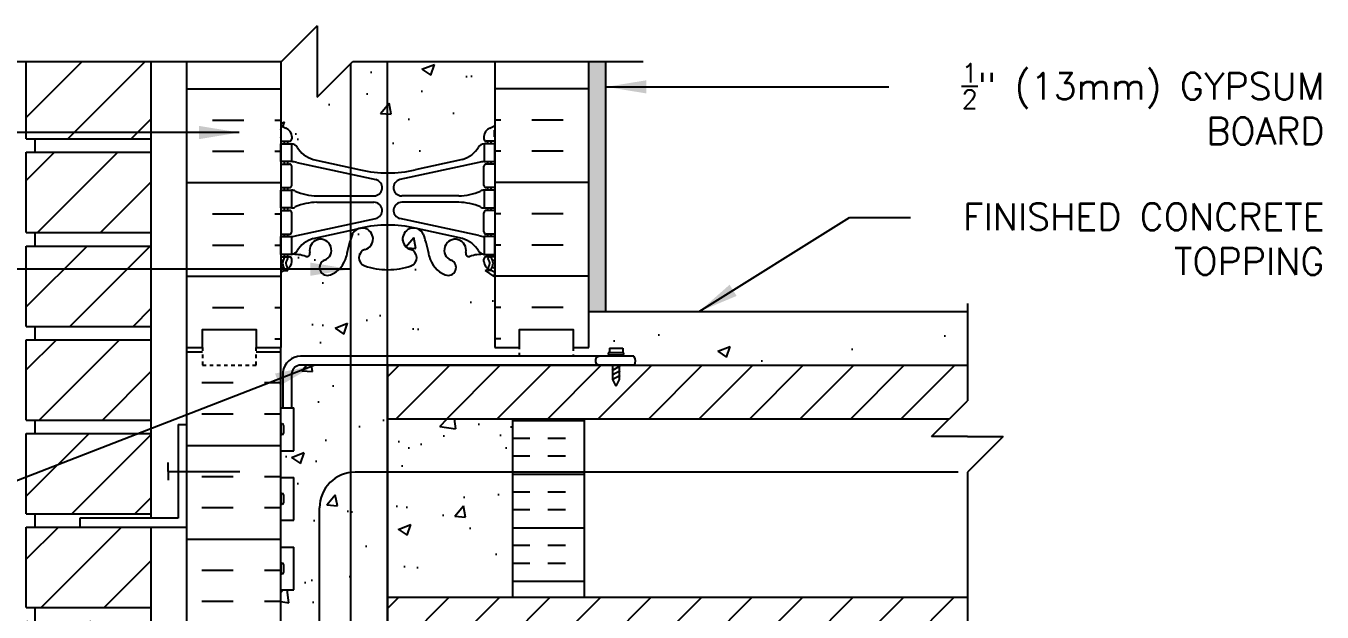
# Model space of a CAD drawing. Header units: inches. Extents: x 61.5 to 116.3, y 190.1 to 261.
# Drawn here: x 79.99 to 116.29, y 244.59 to 261 of the extents above; entities that cross this region are included whole.
import ezdxf

# ---------------------------------------------------------------- set-up
doc = ezdxf.new("R2010")
doc.units = ezdxf.units.IN
doc.header["$LTSCALE"] = 0.5
doc.header["$MEASUREMENT"] = 0
doc.linetypes.add('HIDDEN2', pattern=[0.1875, 0.125, -0.0625])
for name, color, linetype in [('HATCH', 12, 'Continuous'), ('line25', 2, 'Continuous'), ('LINE3', 3, 'Continuous'), ('LINE50', 5, 'Continuous'), ('LINE9', 9, 'Continuous'), ('TEXT', 4, 'Continuous'), ('Web_Edge', 9, 'Continuous')]:
    doc.layers.add(name, color=color, linetype=linetype)
doc.styles.add('DIM', font='romans.shx', dxfattribs={"width": 0.7})
doc.styles.add('ROMANS', font='romans.shx', dxfattribs={"height": 0.75})
doc.dimstyles.new('ext_12', dxfattribs={"dimscale": 12, "dimtxt": 0.09375, "dimasz": 0.09375, "dimexe": 0.09375, "dimexo": 0.0625, "dimgap": 0.0625, "dimtad": 1, "dimdec": 1, "dimzin": 3, "dimdsep": 46, "dimlunit": 4, "dimtxsty": 'DIM', "dimcen": 0.09, "dimdle": 0.09375, "dimclrt": 4, "dimadec": 0, "dimazin": 0, "dimtfac": 1, "dimtdec": 1, "dimtmove": 2, "dimatfit": 3, "dimfxl": 1, "dimfrac": 2, "dimtolj": 1, "dimtzin": 0, "dimarcsym": 0})

msp = doc.modelspace()

# ---------------------------------------------------------------- hatches: boundary and pattern name
at = {"layer": 'HATCH'}
h = msp.add_hatch(dxfattribs=at)
h.set_pattern_fill('AR-CONC', color=256, scale=0.5)
h.set_pattern_definition([(50, (0, 0), (3.5863, -0.31376), [0.375, -4.125]), (355, (0, 0), (-0.693757, 3.76096), [0.3, -3.3]), (100.4514, (0.299, -0.026), (2.892544, 3.4472), [0.3187, -3.50571]), (46.1842, (0, 1), (5.33621, -0.827596), [0.5625, -6.1875]), (96.6356, (0.4447, 0.931), (4.67331, 4.87059), [0.47805, -5.25857]), (351.1842, (0, 1), (4.67331, 4.87059), [0.45, -4.95]), (21, (0.5, 0.75), (2.984535, -2.013094), [0.375, -4.125]), (326, (0.5, 0.75), (1.216577, 3.62575), [0.3, -3.3]), (71.4514, (0.7487, 0.5822), (4.20111, 1.612656), [0.3187, -3.50571]), (37.5, (0, 0), (0.060799, 1.664469), [0, -3.26, 0, -3.35, 0, -3.3125]), (7.5, (0, 0), (1.315348, 1.972059), [0, -1.91, 0, -3.185, 0, -1.2625]), (327.5, (-1.115, 0), (2.669112, -0.1127744), [0, -1.25, 0, -3.9, 0, -5.175]), (317.5, (-1.615, 0), (2.91593, 0.500525), [0, -1.625, 0, -2.59, 0, -3.675])])
h.paths.add_polyline_path([(93.618, 250.001), (90.118, 250.001), (90.118, 248.501), (90.118, 245.001), (93.618, 245.001)])
h.paths.add_polyline_path([(93.125, 260.004), (89.145, 260.004), (88.145, 259.004), (88.145, 261.004), (87.125, 259.984), (87.125, 258.22, 0.082415), (87.268, 258.141, -0.317837), (87.435, 257.905), (87.435, 257.838, -0.414214), (87.372, 257.775), (87.325, 257.775), (87.325, 257.705), (87.43, 257.705, -0.188973), (87.586, 257.61, 0.196323), (88.035, 257.264), (89.357, 256.974, 0.057795), (90.125, 256.885, 0.057795), (90.893, 256.974), (92.215, 257.264, 0.196323), (92.664, 257.61, -0.188973), (92.82, 257.705), (92.925, 257.705), (92.925, 257.775), (92.877, 257.775, -0.414214), (92.815, 257.838), (92.815, 257.905, -0.317837), (92.981, 258.141, 0.082415), (93.125, 258.22)])
h.paths.add_polyline_path([(93.125, 254.09, 0.064398), (93.015, 254.156), (92.925, 254.156), (92.925, 254.198, -0.249069), (92.815, 254.405), (92.815, 254.473, -0.414214), (92.877, 254.535), (92.925, 254.535), (92.925, 254.605), (92.82, 254.605, 0.10046), (92.426, 254.548, -0.601435), (92.306, 254.653, 2.182095), (91.896, 254.44, -1), (91.733, 254.032, -0.24438), (91.285, 254.552, 0.053157), (91.119, 255.166, 0.223253), (90.918, 255.331), (90.899, 255.336, 0.955472), (90.76, 254.742, -0.735593), (90.773, 254.284, -0.082755), (90.125, 254.176, -0.082755), (89.476, 254.284, -0.735593), (89.489, 254.742, 0.955472), (89.351, 255.336), (89.331, 255.331, 0.223253), (89.131, 255.166, 0.053157), (88.965, 254.552, -0.24438), (88.516, 254.032, -1), (88.353, 254.44, 2.182095), (87.943, 254.653, -0.601435), (87.823, 254.548, 0.10046), (87.43, 254.605), (87.325, 254.605), (87.325, 254.535), (87.372, 254.535, -0.414214), (87.435, 254.473), (87.435, 254.405, -0.249069), (87.325, 254.198), (87.325, 254.156), (87.235, 254.156, 0.064398), (87.125, 254.09), (87.125, 252.001), (87.125, 250.306), (87.186, 250.306), (87.186, 251.308, -0.379483), (87.678, 251.751), (93.812, 251.751), (93.812, 252.001), (93.125, 252.001)])
h.paths.add_polyline_path([(90.118, 250.001), (90.118, 251.501), (87.679, 251.501, 0.366745), (87.436, 251.29), (87.436, 250.306), (87.49, 250.306), (87.49, 249.106), (87.125, 249.106), (87.125, 248.356), (87.49, 248.356), (87.49, 247.156), (87.125, 247.156), (87.125, 246.406), (87.49, 246.406), (87.49, 245.206), (87.125, 245.206), (87.125, 244.456), (87.49, 244.456), (87.49, 243.376), (87.125, 243.376), (87.125, 242.626), (87.49, 242.626), (87.49, 241.798), (87.625, 241.798), (87.625, 241.548, 0.291097), (87.913, 241.095), (89.171, 240.506, 0.109869), (90.125, 240.294, 0.109869), (91.078, 240.506), (92.337, 241.095, 0.291097), (92.625, 241.548), (92.625, 241.751), (92.76, 241.751), (92.76, 242.626), (93.125, 242.626), (93.125, 243.251), (90.118, 243.251), (90.118, 243.501), (90.118, 248.501)])
h.paths.add_polyline_path([(93.125, 234.73), (93.05, 234.5, -0.6), (92.95, 234.5), (92.901, 234.65), (92.775, 234.65, -0.414214), (92.725, 234.7), (92.725, 234.73), (92.625, 234.73), (92.625, 236.245, 0.258958), (92.366, 236.712, -0.31131), (92.309, 236.842, 2.127293), (91.896, 236.618, -1), (91.733, 236.209, -0.325306), (91.266, 236.952, 0.10488), (91.094, 237.763, 1.422913), (90.76, 237.296, -0.735593), (90.773, 236.838, -0.082755), (90.125, 236.73, -0.082755), (89.476, 236.838, -0.735593), (89.489, 237.296, 1.422913), (89.155, 237.763, 0.10488), (88.983, 236.952, -0.325306), (88.516, 236.209, -1), (88.353, 236.618, 2.127293), (87.94, 236.842, -0.31131), (87.884, 236.712, 0.258958), (87.625, 236.245), (87.625, 234.73), (87.525, 234.73), (87.525, 234.7, -0.414214), (87.475, 234.65), (87.349, 234.65), (87.3, 234.5, -0.6), (87.2, 234.5), (87.125, 234.73), (87.125, 234.001), (87.125, 231.912, 0.064398), (87.235, 231.846), (87.325, 231.846), (87.325, 231.805, -0.249069), (87.435, 231.598), (87.435, 231.53, -0.414214), (87.372, 231.468), (87.325, 231.468), (87.325, 231.398), (87.43, 231.398, 0.10046), (87.823, 231.455, -0.601435), (87.943, 231.35, 2.182095), (88.353, 231.563, -1), (88.516, 231.971, -0.24438), (88.965, 231.451, 0.053157), (89.131, 230.836, 0.223253), (89.331, 230.672), (89.351, 230.667, 0.955472), (89.489, 231.261, -0.735593), (89.476, 231.719, -0.082755), (90.125, 231.827, -0.082755), (90.773, 231.719, -0.735593), (90.76, 231.261, 0.955472), (90.899, 230.667), (90.918, 230.672, 0.223253), (91.119, 230.836, 0.053157), (91.285, 231.451, -0.24438), (91.733, 231.971, -1), (91.896, 231.563, 2.182095), (92.306, 231.35, -0.601435), (92.426, 231.455, 0.10046), (92.82, 231.398), (92.925, 231.398), (92.925, 231.468), (92.877, 231.468, -0.414214), (92.815, 231.53), (92.815, 231.598, -0.249069), (92.925, 231.805), (92.925, 231.846), (93.015, 231.846, 0.064398), (93.125, 231.912)])
h.paths.add_polyline_path([(93.125, 227.783, 0.082415), (92.981, 227.862, -0.317837), (92.815, 228.098), (92.815, 228.165, -0.414214), (92.877, 228.228), (92.925, 228.228), (92.925, 228.298), (92.82, 228.298, -0.188973), (92.664, 228.392, 0.196323), (92.215, 228.739), (90.893, 229.029, 0.057795), (90.125, 229.118, 0.057795), (89.357, 229.029), (88.035, 228.739, 0.196323), (87.586, 228.392, -0.188973), (87.43, 228.298), (87.325, 228.298), (87.325, 228.228), (87.372, 228.228, -0.414214), (87.435, 228.165), (87.435, 228.098, -0.317837), (87.268, 227.862, 0.082415), (87.125, 227.783), (87.125, 222.22, 0.082415), (87.268, 222.141, -0.317837), (87.435, 221.905), (87.435, 221.838, -0.414214), (87.372, 221.775), (87.325, 221.775), (87.325, 221.705), (87.43, 221.705, -0.188973), (87.586, 221.61, 0.196323), (88.035, 221.264), (89.357, 220.974, 0.057795), (90.125, 220.885, 0.057795), (90.893, 220.974), (92.215, 221.264, 0.196323), (92.664, 221.61, -0.188973), (92.82, 221.705), (92.925, 221.705), (92.925, 221.775), (92.877, 221.775, -0.414214), (92.815, 221.838), (92.815, 221.905, -0.317837), (92.981, 222.141, 0.082415), (93.125, 222.22)])
h.paths.add_polyline_path([(91.285, 218.552, 0.053157), (91.119, 219.166, 0.223253), (90.918, 219.331), (90.899, 219.336, 0.955472), (90.76, 218.742, -0.735593), (90.773, 218.284, -0.082755), (90.125, 218.176, -0.082753), (89.476, 218.284, -0.735619), (89.489, 218.742, 0.955472), (89.351, 219.336), (89.331, 219.331, 0.223253), (89.131, 219.166, 0.053157), (88.965, 218.552, -0.24438), (88.516, 218.032, -1), (88.353, 218.44, 0.998439), (88.127, 219.007), (88.125, 219.004), (88.125, 218.004), (88.125, 217.004), (89.125, 218.004), (91.815, 218.016, -0.095425), (91.733, 218.032, -0.24438)])
h.paths.add_polyline_path([(91.896, 218.44, -2.182095), (92.306, 218.653, 0.590137), (92.423, 218.547, -0.101219), (92.82, 218.605), (92.82, 219.105), (93.125, 219.105), (93.125, 218.004), (89.125, 218.004), (91.817, 218.016, 0.822148)])
h.paths.add_polyline_path([(92.96, 218.179, -0.498303), (92.945, 218.249, 0.373015), (92.939, 218.459, -1), (93.005, 218.519, -0.373584), (93.014, 218.192, -0.348752), (92.96, 218.178, 0.023531), (92.981, 218.17, -0.017922), (93.015, 218.156), (92.925, 218.156), (92.925, 218.198, 0.040089)], flags=16)
h = msp.add_hatch(dxfattribs=at)
h.set_pattern_fill('ANSI31', color=256, scale=10, style=0)
h.set_pattern_definition([(45, (-11.0535, 89.603), (-0.8838835, 0.8838835), [])])
h.paths.add_polyline_path([(79.999, 257.839), (83.499, 257.839), (83.499, 260.004), (79.999, 260.004)])
h.paths.add_polyline_path([(83.499, 255.214), (83.499, 257.464), (79.999, 257.464), (79.999, 255.214)])
h.paths.add_polyline_path([(83.499, 254.839), (79.999, 254.839), (79.999, 252.589), (83.499, 252.589)])
h.paths.add_polyline_path([(83.499, 252.214), (79.999, 252.214), (79.999, 249.964), (83.499, 249.964)])
h.paths.add_polyline_path([(83.499, 249.589), (79.999, 249.589), (79.999, 247.339), (83.499, 247.339)])
h.paths.add_polyline_path([(83.499, 246.964), (81.499, 246.964), (79.999, 246.964), (79.999, 244.714), (83.499, 244.714)])
h.paths.add_polyline_path([(83.499, 242.089), (83.499, 244.339), (79.999, 244.339), (79.999, 242.089)])
h.paths.add_polyline_path([(79.999, 241.714), (79.999, 239.464), (83.499, 239.464), (83.499, 241.714)])
h.paths.add_polyline_path([(83.499, 236.839), (83.499, 239.089), (79.999, 239.089), (79.999, 236.839)])
h.paths.add_polyline_path([(83.499, 234.214), (83.499, 236.464), (79.999, 236.464), (79.999, 234.214)])
h.paths.add_polyline_path([(81.499, 233.839), (79.999, 233.839), (79.999, 231.589), (83.499, 231.589), (83.499, 233.839)])
h.paths.add_polyline_path([(83.499, 228.964), (83.499, 231.214), (79.999, 231.214), (79.999, 228.964)])
h.paths.add_polyline_path([(79.999, 228.589), (79.999, 226.339), (83.499, 226.339), (83.499, 228.589)])
h.paths.add_polyline_path([(79.999, 225.964), (79.999, 223.714), (83.499, 223.714), (83.499, 225.964)])
h.paths.add_polyline_path([(79.999, 223.339), (79.999, 221.089), (83.499, 221.089), (83.499, 223.339)])
h.paths.add_polyline_path([(79.999, 220.714), (79.999, 218.464), (83.499, 218.464), (83.499, 220.714)])
h = msp.add_hatch(dxfattribs=at)
h.set_pattern_fill('AR-SAND', color=256, scale=0.25, style=0)
h.set_pattern_definition([(37.5, (96.06878, 240.10006), (-0.015748, 0.481706), [0, -0.38, 0, -0.425, 0, -0.40625]), (7.5, (96.0688, 240.10006), (0.442444, 0.705537), [0, -0.205, 0, -0.3425, 0, -0.13125]), (327.5, (95.76128, 240.10006), (0.7785355, 0.001415), [0, -0.125, 0, -0.45, 0, -0.5875]), (317.5, (95.7613, 240.10006), (0.751532, 0.219419), [0, -0.0625, 0, -0.295, 0, -0.3375])])
h.paths.add_polyline_path([(96.229, 243.501), (95.75, 243.501), (95.75, 218.004), (96.229, 218.004)])
h.paths.add_polyline_path([(95.749, 253.001), (96.229, 253.001), (96.229, 260.004), (95.743, 260.004)])
h = msp.add_hatch(dxfattribs=at)
h.set_pattern_fill('AR-CONC', color=256, scale=0.5, style=0)
h.set_pattern_definition([(50, (-0.0068, 11.026), (3.5863, -0.31376), [0.375, -4.125]), (355, (-0.0068, 11.026), (-0.693757, 3.76096), [0.3, -3.3]), (100.4514, (0.292, 11), (2.892547, 3.447198), [0.3187, -3.50571]), (46.1842, (-0.007, 12.026), (5.336205, -0.827595), [0.5625, -6.1875]), (96.6356, (0.438, 11.957), (4.67331, 4.87059), [0.47805, -5.25856]), (351.1842, (-0.007, 12.026), (4.67331, 4.87059), [0.45, -4.95]), (21, (0.4932, 11.776), (2.984535, -2.013094), [0.375, -4.125]), (326, (0.4932, 11.776), (1.216577, 3.62575), [0.3, -3.3]), (71.4514, (0.742, 11.6083), (4.201113, 1.612652), [0.3187, -3.50571]), (37.5, (-0.0068, 11.026), (0.060799, 1.664469), [0, -3.26, 0, -3.35, 0, -3.3125]), (7.5, (-0.0068, 11.026), (1.315348, 1.972059), [0, -1.91, 0, -3.185, 0, -1.2625]), (327.5, (-1.1218, 11.026), (2.669112, -0.1127744), [0, -1.25, 0, -3.9, 0, -5.175]), (317.5, (-1.6218, 11.026), (2.91593, 0.500525), [0, -1.625, 0, -2.59, 0, -3.675])])
h.paths.add_polyline_path([(106.352, 251.501), (106.352, 252.501), (95.743, 252.501), (95.743, 251.501)])
h = msp.add_hatch(dxfattribs=at)
h.set_pattern_fill('INSUL', color=256, scale=7, angle=180, style=0)
h.set_pattern_definition([(180, (94.5417, 233.5014), (-3e-16, -2.625), []), (180, (94.5417, 232.6264), (-3e-16, -2.625), [0.875, -0.875]), (180, (94.5417, 231.7514), (-3e-16, -2.625), [0.875, -0.875])])
h.paths.add_polyline_path([(84.5, 234.001), (84.937, 234.001), (84.937, 234.501), (86.437, 234.501), (86.437, 234.001), (87.125, 234.001), (87.125, 252.001), (86.875, 252.001), (86.437, 252.001), (86.437, 251.501), (84.937, 251.501), (84.937, 252.001), (84.5, 252.001)])
h = msp.add_hatch(dxfattribs=at)
h.set_pattern_fill('ANSI31', color=256, scale=8, style=0)
h.set_pattern_definition([(45, (0.1009, 90.4475), (-0.707107, 0.707107), [])])
edge = h.paths.add_edge_path()
edge.add_line((105.852, 250.001), (106.352, 250.501))
edge.add_line((106.352, 250.501), (106.352, 251.501))
edge.add_line((106.352, 251.501), (94.985, 251.501))
edge.add_arc((94.832, 251.608), 0.186, 318.1805, 325.0817, ccw=False)
edge.add_line((94.971, 251.484), (94.607, 251.484))
edge.add_line((94.607, 251.484), (94.566, 251.461))
edge.add_line((94.566, 251.461), (94.562, 251.501))
edge.add_line((94.562, 251.501), (94.473, 251.501))
edge.add_line((94.473, 251.501), (94.379, 251.501))
edge.add_line((94.379, 251.501), (94.379, 251.484))
edge.add_line((94.379, 251.484), (94.018, 251.484))
edge.add_arc((94.017, 251.609), 0.125, 269.3947, 270.6053, ccw=False)
edge.add_line((94.016, 251.484), (90.118, 251.484))
edge.add_line((90.118, 251.484), (90.118, 250.001))
edge.add_line((90.118, 250.001), (105.852, 250.001))
h = msp.add_hatch(dxfattribs=at)
h.set_pattern_fill('INSUL', color=256, scale=4, angle=180, style=0)
h.set_pattern_definition([(180, (0.1009, 92.4475), (-2e-16, -1.5), []), (180, (0.1009, 91.9475), (-2e-16, -1.5), [0.5, -0.5]), (180, (0.1009, 91.4475), (-2e-16, -1.5), [0.5, -0.5])])
h.paths.add_polyline_path([(95.618, 249.622), (93.618, 249.622), (93.618, 245.001), (95.618, 245.001)])
h.paths.add_polyline_path([(95.618, 250.001), (93.618, 250.001), (93.618, 249.622), (95.618, 249.622)])
h = msp.add_hatch(dxfattribs=at)
h.set_pattern_fill('ANSI31', color=256, scale=8, style=0)
h.set_pattern_definition([(45, (0.1009, 92.4475), (-0.707107, 0.707107), [])])
h.paths.add_polyline_path([(106.352, 245.001), (90.118, 245.001), (90.118, 243.501), (106.352, 243.501)])

# ---------------------------------------------------------------- linework, layer by layer
for p, q in [((84.5, 259.242), (87.125, 259.242)), ((95.75, 259.242), (93.125, 259.242)), ((85.213, 258.367), (86.088, 258.367)), ((86.963, 258.367), (87.125, 258.367)), ((93.286, 258.367), (93.125, 258.367)), ((95.036, 258.367), (94.161, 258.367)), ((85.213, 257.492), (86.088, 257.492)), ((86.963, 257.492), (87.125, 257.492)), ((93.286, 257.492), (93.125, 257.492)), ((95.036, 257.492), (94.161, 257.492)), ((84.5, 256.617), (87.125, 256.617)), ((95.75, 256.617), (93.125, 256.617)), ((85.213, 255.742), (86.088, 255.742)), ((86.963, 255.742), (87.125, 255.742)), ((93.286, 255.742), (93.125, 255.742)), ((95.036, 255.742), (94.161, 255.742)), ((85.213, 254.867), (86.088, 254.867)), ((86.963, 254.867), (87.125, 254.867)), ((93.286, 254.867), (93.125, 254.867)), ((95.036, 254.867), (94.161, 254.867)), ((84.5, 253.992), (87.125, 253.992)), ((95.75, 253.992), (93.125, 253.992)), ((85.213, 253.117), (86.088, 253.117)), ((86.963, 253.117), (87.125, 253.117)), ((93.286, 253.117), (93.125, 253.117)), ((95.036, 253.117), (94.161, 253.117)), ((86.963, 252.242), (87.125, 252.242)), ((93.286, 252.242), (93.125, 252.242))]:
    msp.add_line(p, q, dxfattribs=at)
at = {"layer": 'line25'}
for p, q in [((79.999, 257.839), (79.999, 260.004)), ((83.499, 247.214), (83.499, 260.004)), ((87.125, 260.004), (87.125, 252.001)), ((93.125, 260.004), (93.125, 252.001)), ((79.999, 257.839), (83.499, 257.839)), ((80.249, 257.464), (80.249, 257.839)), ((79.999, 257.464), (83.499, 257.464)), ((79.999, 255.214), (79.999, 257.464)), ((79.999, 255.214), (83.499, 255.214)), ((80.249, 254.839), (80.249, 255.214)), ((79.999, 254.839), (83.499, 254.839)), ((79.999, 252.589), (79.999, 254.839)), ((83.499, 247.214), (83.499, 254.089)), ((79.999, 252.589), (83.499, 252.589)), ((80.249, 252.214), (80.249, 252.589)), ((79.999, 249.964), (79.999, 252.214)), ((79.999, 252.214), (83.499, 252.214)), ((87.125, 234.001), (87.125, 252.001)), ((93.125, 252.001), (93.125, 252.001)), ((90.118, 251.501), (106.352, 251.501)), ((95.722, 251.501), (106.352, 251.501)), ((87.125, 250.306), (87.49, 250.306)), ((87.49, 249.106), (87.49, 250.306)), ((79.999, 249.964), (83.499, 249.964)), ((80.249, 249.589), (80.249, 249.964)), ((79.999, 249.589), (83.499, 249.589)), ((79.999, 247.339), (79.999, 249.589)), ((87.125, 249.106), (87.49, 249.106)), ((87.125, 248.356), (87.49, 248.356)), ((87.49, 247.156), (87.49, 248.356)), ((79.999, 247.339), (83.499, 247.339)), ((80.249, 246.964), (80.249, 247.339)), ((79.999, 244.714), (79.999, 246.964)), ((79.999, 246.964), (83.499, 246.964)), ((83.499, 234.089), (83.499, 246.964)), ((87.125, 247.156), (87.49, 247.156)), ((87.125, 246.406), (87.49, 246.406)), ((87.49, 245.206), (87.49, 246.406)), ((87.125, 245.206), (87.49, 245.206)), ((79.999, 244.714), (83.499, 244.714)), ((80.249, 244.339), (80.249, 244.714))]:
    msp.add_line(p, q, dxfattribs=at)
msp.add_lwpolyline([(90.118, 251.501), (90.118, 248.501), (90.118, 243.501)], dxfattribs=at)
at = {"layer": 'LINE3'}
for p, q in [((89.081, 259.94), (89.081, 221.838)), ((90.104, 260.004), (90.104, 243.281)), ((106.091, 248.504), (89.212, 248.504)), ((88.212, 231.324), (88.212, 247.504))]:
    msp.add_line(p, q, dxfattribs=at)
msp.add_arc((89.212, 247.504), 1, 90, 180, dxfattribs=at)
at = {"layer": 'LINE50'}
for p, q in [((84.5, 252.001), (84.5, 260.004)), ((95.75, 252.001), (95.75, 260.004)), ((96.542, 252.001), (96.542, 252.001))]:
    msp.add_line(p, q, dxfattribs=at)
for points in [[(84.937, 234.001), (84.5, 234.001), (84.5, 252.001), (84.937, 252.001), (84.937, 252.501), (86.437, 252.501), (86.437, 252.001), (86.875, 252.001), (87.125, 252.001)], [(84.5, 252.001), (84.937, 252.001), (84.937, 252.501), (86.437, 252.501), (86.437, 252.001), (87.125, 252.001)], [(93.125, 252.001), (93.812, 252.001), (93.812, 252.501), (95.312, 252.501), (95.312, 252.001), (95.75, 252.001)]]:
    msp.add_lwpolyline(points, dxfattribs=at)
at = {"layer": 'LINE9'}
for p, q in [((88.145, 261.004), (87.145, 260.004)), ((88.145, 261.004), (88.145, 259.004)), ((78.999, 260.004), (87.145, 260.004)), ((88.145, 259.004), (89.145, 260.004)), ((89.145, 260.004), (97.27, 260.004)), ((96.229, 253.001), (96.229, 260.004)), ((95.75, 253.001), (106.352, 253.001)), ((106.352, 253.227), (106.352, 250.501)), ((96.328, 251.979), (96.328, 251.854)), ((96.328, 251.979), (96.703, 251.979)), ((96.703, 251.979), (96.703, 251.854)), ((87.428, 251.738), (87.428, 251.738)), ((97.012, 251.751), (87.678, 251.751)), ((96.328, 251.854), (96.703, 251.854)), ((96.328, 251.791), (96.703, 251.791)), ((96.328, 251.791), (96.703, 251.791)), ((96.421, 251.751), (96.421, 251.791)), ((96.609, 251.751), (96.609, 251.791)), ((87.186, 251.308), (87.186, 250.306)), ((87.436, 250.306), (87.436, 251.29)), ((97.013, 251.501), (87.679, 251.501)), ((96.407, 251.486), (96.433, 251.501)), ((96.407, 251.353), (96.626, 251.479)), ((96.407, 251.228), (96.626, 251.354)), ((96.407, 251.096), (96.626, 251.222)), ((96.421, 251.104), (96.421, 251.501)), ((96.609, 251.104), (96.609, 251.501)), ((96.515, 250.916), (96.421, 251.104)), ((96.515, 250.916), (96.609, 251.104)), ((105.352, 249.501), (106.352, 250.501)), ((84.249, 249.839), (84.249, 247.214)), ((84.249, 249.839), (84.499, 249.839)), ((87.125, 249.816), (87.125, 249.596)), ((87.125, 249.761), (87.125, 249.761)), ((87.165, 249.856), (87.165, 249.856)), ((87.205, 249.816), (87.205, 249.596)), ((90.118, 250.001), (105.852, 250.001)), ((93.618, 250.001), (93.618, 245.001)), ((95.618, 250.001), (95.618, 245.001)), ((87.125, 249.651), (87.125, 249.651)), ((87.165, 249.556), (87.165, 249.556)), ((106.352, 249.501), (105.352, 249.501)), ((106.352, 249.501), (107.352, 249.501)), ((107.352, 249.501), (106.352, 248.501)), ((83.978, 248.527), (83.978, 248.777)), ((83.978, 248.527), (85.978, 248.527)), ((83.978, 248.527), (83.978, 248.277)), ((106.352, 248.501), (106.352, 243.061)), ((87.165, 247.906), (87.165, 247.906)), ((87.125, 247.866), (87.125, 247.646)), ((87.125, 247.811), (87.125, 247.811)), ((87.125, 247.701), (87.125, 247.701)), ((87.165, 247.606), (87.165, 247.606)), ((87.205, 247.866), (87.205, 247.646)), ((84.249, 247.214), (81.499, 247.214)), ((81.499, 247.214), (81.499, 246.964)), ((81.499, 246.964), (84.499, 246.964)), ((87.125, 245.916), (87.125, 245.696)), ((87.125, 245.861), (87.125, 245.861)), ((87.125, 245.751), (87.125, 245.751)), ((87.165, 245.956), (87.165, 245.956)), ((87.205, 245.916), (87.205, 245.696)), ((87.165, 245.656), (87.165, 245.656)), ((90.118, 245.001), (106.352, 245.001))]:
    msp.add_line(p, q, dxfattribs=at)
at = {"layer": 'LINE9', "linetype": 'HIDDEN2'}
for q in [(95.312, 252.001), (95.312, 251.751)]:
    msp.add_line((95.312, 252.001), q, dxfattribs=at)
for points in [[(84.937, 252.001), (84.937, 252.001), (84.937, 251.501), (86.437, 251.501), (86.437, 252.001), (86.437, 252.001)], [(93.812, 251.751), (93.812, 252.001), (93.812, 252.001)]]:
    msp.add_lwpolyline(points, dxfattribs=at)
at = {"layer": 'LINE9'}
for centre, radius, start, end in [((87.682, 251.252), 0.499, 89.3543, 173.5797), ((96.06, 251.626), 0.125, 89.3947, 270.6053), ((96.328, 251.823), 0.0312, 90, 270), ((96.703, 251.823), 0.0312, 270, 90), ((96.875, 251.625), 0.186, 318.1805, 42.6425), ((87.682, 251.252), 0.249, 89.3543, 171.2068), ((87.165, 249.816), 0.04, 90, 180), ((87.165, 249.816), 0.04, 0, 90), ((87.165, 249.596), 0.04, 180, 270), ((87.165, 249.596), 0.04, 270, 0), ((87.165, 247.866), 0.04, 90, 180), ((87.165, 247.866), 0.04, 0, 90), ((87.165, 247.646), 0.04, 180, 270), ((87.165, 247.646), 0.04, 270, 0), ((87.165, 245.916), 0.04, 90, 180), ((87.165, 245.916), 0.04, 0, 90), ((87.165, 245.696), 0.04, 180, 270), ((87.165, 245.696), 0.04, 270, 0)]:
    msp.add_arc(centre, radius, start, end, dxfattribs=at)
at = {"layer": 'Web_Edge'}
for p, q in [((87.135, 257.895), (87.135, 258.081)), ((93.115, 257.895), (93.115, 258.081)), ((87.125, 257.775), (87.372, 257.775)), ((87.235, 257.705), (87.235, 257.775)), ((87.325, 257.705), (87.325, 257.775)), ((87.435, 257.905), (87.435, 257.838)), ((92.815, 257.905), (92.815, 257.838)), ((93.125, 257.775), (92.877, 257.775)), ((92.925, 257.705), (92.925, 257.775)), ((93.015, 257.705), (93.015, 257.775)), ((87.125, 257.135), (87.372, 257.135)), ((87.235, 257.135), (87.235, 257.205)), ((87.325, 257.135), (87.325, 257.205)), ((87.435, 256.538), (87.435, 257.073)), ((87.574, 257.181), (89.785, 256.7)), ((88.035, 257.264), (89.357, 256.974)), ((92.676, 257.181), (90.464, 256.7)), ((92.215, 257.264), (90.893, 256.974)), ((92.815, 256.538), (92.815, 257.073)), ((93.125, 257.135), (92.877, 257.135)), ((92.925, 257.135), (92.925, 257.205)), ((93.015, 257.135), (93.015, 257.205)), ((87.125, 256.475), (87.372, 256.475)), ((87.235, 256.405), (87.235, 256.475)), ((87.325, 256.405), (87.325, 256.475)), ((88.139, 256.245), (89.736, 256.245)), ((92.11, 256.245), (90.514, 256.245)), ((93.125, 256.475), (92.877, 256.475)), ((92.925, 256.405), (92.925, 256.475)), ((93.015, 256.405), (93.015, 256.475)), ((87.235, 255.835), (87.235, 255.905)), ((87.325, 255.835), (87.325, 255.905)), ((88.139, 256.065), (89.736, 256.065)), ((92.11, 256.065), (90.514, 256.065)), ((92.925, 255.835), (92.925, 255.905)), ((93.015, 255.835), (93.015, 255.905)), ((87.125, 255.835), (87.372, 255.835)), ((87.435, 255.238), (87.435, 255.773)), ((87.574, 255.129), (89.785, 255.611)), ((92.676, 255.129), (90.464, 255.611)), ((92.815, 255.238), (92.815, 255.773)), ((93.125, 255.835), (92.877, 255.835)), ((87.125, 255.175), (87.372, 255.175)), ((87.235, 255.105), (87.235, 255.175)), ((87.325, 255.105), (87.325, 255.175)), ((88.035, 255.046), (89.357, 255.337)), ((92.215, 255.046), (90.893, 255.337)), ((93.125, 255.175), (92.877, 255.175)), ((92.925, 255.105), (92.925, 255.175)), ((93.015, 255.105), (93.015, 255.175)), ((87.125, 254.535), (87.372, 254.535)), ((87.125, 254.435), (87.167, 254.435)), ((87.235, 254.535), (87.235, 254.605)), ((87.325, 254.535), (87.325, 254.605)), ((87.435, 254.405), (87.435, 254.473)), ((92.815, 254.405), (92.815, 254.473)), ((93.125, 254.535), (92.877, 254.535)), ((92.925, 254.535), (92.925, 254.605)), ((93.015, 254.535), (93.015, 254.605)), ((93.125, 254.435), (93.083, 254.435)), ((87.235, 254.156), (87.325, 254.156)), ((87.325, 254.156), (87.325, 254.198)), ((92.925, 254.156), (92.925, 254.198)), ((93.015, 254.156), (92.925, 254.156))]:
    msp.add_line(p, q, dxfattribs=at)
for points in [[(87.13, 257.705), (87.43, 257.705), (87.43, 257.205), (87.13, 257.205)], [(93.12, 257.705), (92.82, 257.705), (92.82, 257.205), (93.12, 257.205)], [(87.13, 256.405), (87.43, 256.405), (87.43, 255.905), (87.13, 255.905)], [(93.12, 256.405), (92.82, 256.405), (92.82, 255.905), (93.12, 255.905)], [(87.13, 255.105), (87.43, 255.105), (87.43, 254.605), (87.13, 254.605)], [(93.12, 255.105), (92.82, 255.105), (92.82, 254.605), (93.12, 254.605)]]:
    msp.add_lwpolyline(points, close=True, dxfattribs=at)
for centre, radius, start, end in [((87.435, 258.612), 0.5, 231.6833, 250.5288), ((87.435, 258.612), 0.6, 238.8907, 238.927), ((87.115, 258.081), 0.02, 360, 58.927), ((87.185, 257.905), 0.25, 0, 70.5288), ((93.065, 257.905), 0.25, 109.4712, 180), ((92.815, 258.612), 0.5, 289.4712, 308.3167), ((93.135, 258.081), 0.02, 121.073, 180), ((92.815, 258.612), 0.6, 301.073, 301.1093), ((87.115, 257.895), 0.02, 299.988, 360), ((87.372, 257.838), 0.0625, 270, 0), ((87.387, 257.459), 0.25, 37.2777, 80.0823), ((92.863, 257.459), 0.25, 99.9177, 142.7223), ((92.877, 257.838), 0.0625, 180, 270), ((93.135, 257.895), 0.02, 180, 240.012), ((88.234, 257.987), 0.75, 210.155, 254.5838), ((92.015, 257.987), 0.75, 285.4162, 329.845), ((87.372, 257.073), 0.0625, 0, 90), ((87.339, 256.209), 1, 76.4291, 84.7991), ((90.125, 260.241), 3.356, 256.7692, 270), ((90.125, 260.241), 3.356, 270, 283.2308), ((92.91, 256.209), 1, 95.2009, 103.5709), ((92.877, 257.073), 0.0625, 90, 180), ((89.736, 256.475), 0.23, 270, 77.6055), ((90.514, 256.475), 0.23, 102.3945, 270), ((87.372, 256.538), 0.0625, 270, 0), ((87.426, 256.187), 0.219, 60.4937, 88.92), ((87.426, 256.187), 0.219, 60.4937, 88.92), ((88.17, 257.845), 1.6, 246.5673, 268.9203), ((88.17, 257.845), 1.6, 246.5673, 268.9203), ((92.08, 257.845), 1.6, 271.0797, 293.4327), ((92.08, 257.845), 1.6, 271.0797, 293.4327), ((92.824, 256.187), 0.219, 91.08, 119.5063), ((92.824, 256.187), 0.219, 91.08, 119.5063), ((92.877, 256.538), 0.0625, 180, 270), ((87.426, 256.124), 0.219, 271.08, 299.5063), ((88.17, 254.465), 1.6, 91.0797, 113.4327), ((89.736, 255.835), 0.23, 282.3945, 90), ((90.514, 255.835), 0.23, 90, 257.6055), ((92.08, 254.465), 1.6, 66.5673, 88.9203), ((92.824, 256.124), 0.219, 240.4937, 268.92), ((87.372, 255.773), 0.0625, 0, 90), ((92.877, 255.773), 0.0625, 90, 180), ((87.372, 255.238), 0.0625, 270, 0), ((91.928, 254.082), 3, 158.8016, 170.9727), ((89.406, 255.036), 0.305, 285.7253, 154.6218), ((90.125, 252.07), 3.356, 90, 103.2308), ((90.125, 252.07), 3.356, 76.7692, 90), ((90.843, 255.036), 0.305, 25.3782, 254.2747), ((88.322, 254.082), 3, 9.0273, 21.1984), ((92.877, 255.238), 0.0625, 180, 270), ((87.339, 256.101), 1, 275.2009, 283.5709), ((88.234, 254.323), 0.75, 105.4162, 149.845), ((88.24, 254.723), 0.305, 291.8037, 193.3205), ((92.01, 254.723), 0.305, 346.6795, 248.1963), ((92.015, 254.323), 0.75, 30.155, 74.5838), ((92.91, 256.101), 1, 256.4291, 264.7991), ((87.167, 254.415), 0.02, 345.8459, 90), ((87.428, 254.351), 0.25, 137.5391, 219.8855), ((87.277, 254.489), 0.045, 317.5391, 137.5391), ((87.428, 254.351), 0.16, 137.5391, 219.9999), ((87.372, 254.473), 0.0625, 360, 90), ((87.387, 254.851), 0.25, 279.9177, 322.7223), ((87.486, 253.607), 1, 70.0933, 93.2121), ((87.855, 254.632), 0.09, 251.1349, 13.3205), ((88.435, 254.236), 0.22, 111.8037, 291.8037), ((88.24, 254.723), 0.745, 291.8037, 346.7348), ((89.554, 254.511), 0.24, 105.7253, 251.077), ((90.695, 254.511), 0.24, 288.923, 74.2747), ((92.01, 254.723), 0.745, 193.2652, 248.1963), ((91.815, 254.236), 0.22, 248.1963, 68.1963), ((92.394, 254.632), 0.09, 166.6795, 288.8651), ((92.764, 253.607), 1, 86.7879, 109.9067), ((92.863, 254.851), 0.25, 217.2777, 260.0823), ((92.877, 254.473), 0.0625, 90, 180), ((92.972, 254.489), 0.045, 42.4609, 222.4609), ((92.821, 254.351), 0.16, 320.0001, 42.4609), ((92.821, 254.351), 0.25, 320.1145, 42.4609), ((93.083, 254.415), 0.02, 90, 194.1541), ((87.435, 253.698), 0.6, 114.9252, 121.1093), ((87.435, 253.698), 0.5, 109.4712, 128.3167), ((87.173, 254.26), 0.02, 294.9252, 19.2084), ((87.271, 254.22), 0.045, 218.552, 40.8121), ((87.185, 254.405), 0.25, 289.4712, 360), ((90.125, 256.176), 2, 251.077, 270), ((90.125, 256.176), 2, 270, 288.923), ((93.065, 254.405), 0.25, 180, 250.5288), ((92.979, 254.22), 0.045, 139.1879, 321.448), ((92.815, 253.698), 0.5, 51.6833, 70.5288), ((93.076, 254.26), 0.02, 160.7916, 245.0748), ((92.815, 253.698), 0.6, 58.8907, 65.0748)]:
    msp.add_arc(centre, radius, start, end, dxfattribs=at)

# ---------------------------------------------------------------- texts
at = {"layer": 'TEXT', "char_height": 0.75, "width": 12.99266, "attachment_point": 6, "style": 'ROMANS'}
for s, insert in [('\\A1;{\\H0.7x;\\S1/2;}" (13mm) GYPSUM BOARD', (116.35, 258.817)), ('\\A1;FINISHED CONCRETE TOPPING', (116.35, 255.034))]:
    msp.add_mtext(s, dxfattribs=dict(at, insert=insert))

# ---------------------------------------------------------------- leaders
at = {"layer": 'TEXT'}
for points in [[(96.241, 259.297), (104.153, 259.297)], [(98.839, 253.001), (103.051, 255.637), (104.764, 255.637)]]:
    msp.add_leader(points, dimstyle='ext_12', override={"dimgap": 0.0625, "dimtad": 0}, dxfattribs=at)
for points in [[(85.965, 258.018), (74.241, 258.018)], [(89.081, 254.189), (73.986, 254.189)], [(88.081, 251.501), (76.04, 246.83), (73.524, 246.83)]]:
    msp.add_leader(points, dimstyle='ext_12', dxfattribs=at)

doc.saveas('drawing.dxf')
